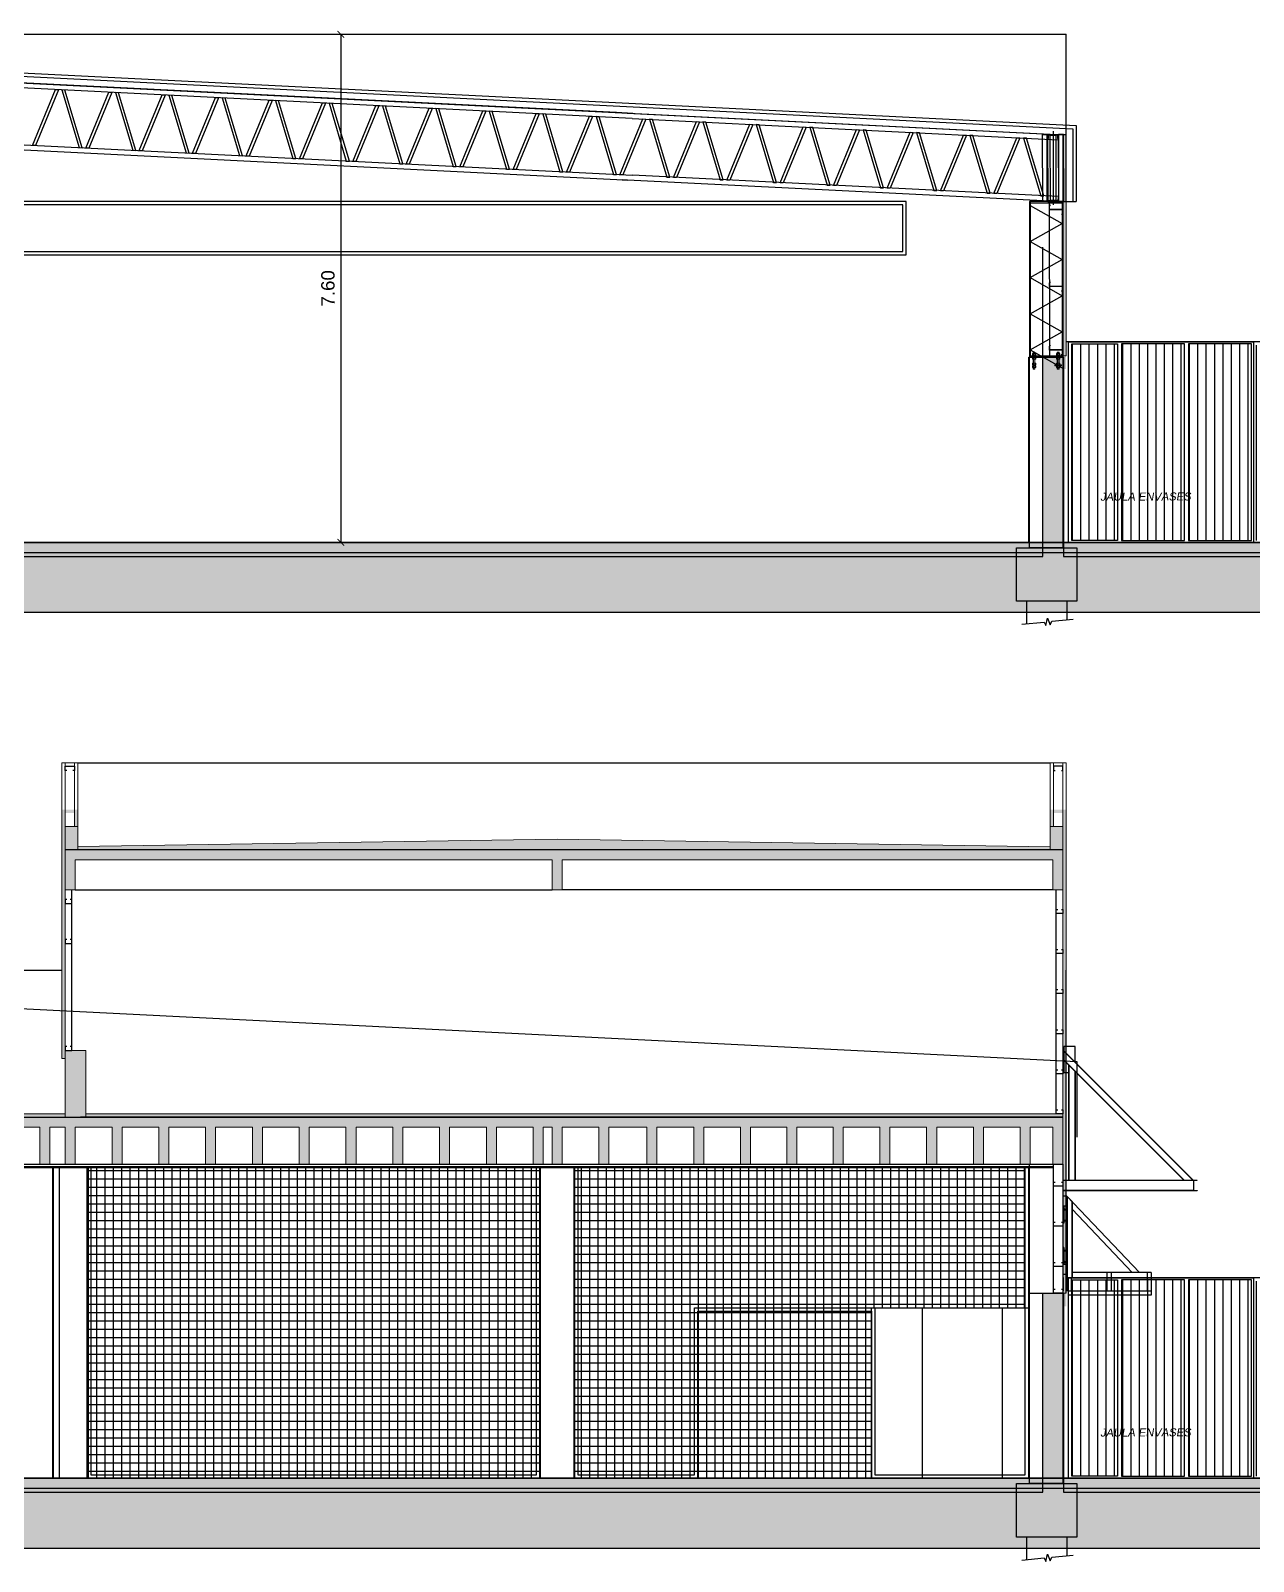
# Model space of a CAD drawing. Header units: inches. Extents: x -309 to 190, y -1585 to -1350.
# Drawn here: x 2.69 to 20.98, y -1453.75 to -1430.85 of the extents above; entities that cross this region are included whole.
import ezdxf
from ezdxf.lldxf.tags import DXFTag

# ---------------------------------------------------------------- set-up
doc = ezdxf.new("R2010")
doc.units = ezdxf.units.IN
doc.header["$MEASUREMENT"] = 0
doc.header["$PDMODE"] = 3
doc.linetypes.add('HIDDEN', pattern=[0.375, 0.25, -0.125])
doc.layers.get('0').update_dxf_attribs({"color": 9, "linetype": 'CONTINUOUS'})
doc.layers.get('DEFPOINTS').update_dxf_attribs({"color": 9, "linetype": 'CONTINUOUS'})
for name, color, linetype, lineweight in [('0-CYPE1', 9, 'CONTINUOUS', 18), ('cotas', 9, 'CONTINUOUS', 15), ('MURO 27', 9, 'CONTINUOUS', 9), ('OT_SECCION_EDIFICIO', 9, 'CONTINUOUS', 15), ('referencias 01', 9, 'CONTINUOUS', 18)]:
    doc.layers.add(name, color=color, linetype=linetype, lineweight=lineweight)
for name, color, linetype in [('0-TISI-TITULOS', 9, 'CONTINUOUS'), ('0.50', 9, 'CONTINUOUS'), ('01-TISI-COTAS', 9, 'CONTINUOUS'), ('10-TEXTO', 9, 'CONTINUOUS'), ('color gris', 9, 'CONTINUOUS'), ('COLOR MURO MUNI', 9, 'CONTINUOUS'), ('condensador', 9, 'HIDDEN'), ('COT', 9, 'CONTINUOUS'), ('ESTRUCTURAS', 9, 'CONTINUOUS'), ('FMR ESTRUCTURA H°A°', 9, 'CONTINUOUS'), ('V1', 9, 'CONTINUOUS'), ('vista 252', 9, 'CONTINUOUS')]:
    doc.layers.add(name, color=color, linetype=linetype)
doc.styles.add('ROMANS', font='arial.ttf')
tags = doc.linetypes.add('HIDDEN2', pattern=[0.1875, 0.125, -0.0625]).pattern_tags.tags
tags[6:7] = [DXFTag(74, 4), DXFTag(75, 0), DXFTag(340, '0'), DXFTag(46, 1.0), DXFTag(50, 0.0), DXFTag(44, 0.0), DXFTag(45, 0.0)]
tags[4:5] = [DXFTag(74, 4), DXFTag(75, 0), DXFTag(340, '0'), DXFTag(46, 1.0), DXFTag(50, 0.0), DXFTag(44, 0.0), DXFTag(45, 0.0)]
doc.dimstyles.new('SERR', dxfattribs={"dimscale": 0, "dimtxt": 0.2, "dimasz": 0.1, "dimexe": 0, "dimexo": 0, "dimgap": 0.09, "dimtad": 1, "dimzin": 0, "dimdsep": 46, "dimtxsty": 'ROMANS', "dimblk1": 'ARCHTICK', "dimblk2": 'ARCHTICK', "dimsah": 1, "dimcen": 0, "dimclrd": 9, "dimclre": 9, "dimclrt": 9, "dimadec": 0, "dimazin": 0, "dimtfac": 1, "dimtix": 1, "dimtofl": 0, "dimtmove": 2, "dimatfit": 3, "dimldrblk": 'ARCHTICK', "dimfxl": 1, "dimtolj": 1, "dimtzin": 0, "dimarcsym": 0})
pattern_1 = [(0, (541.30981, -1018.90505), (0, 0.125), []), (90, (541.30981, -1018.90505), (-0.125, 0), [])]

# ---------------------------------------------------------------- blocks, each defined once
blk = doc.blocks.new('Z 20060252')
at = {"layer": '01-TISI-COTAS', "ltscale": 3}
for p, q in [((-196, 2), (-4, 2)), ((-196, 0), (-4, 0)), ((-16, 74), (-17, 73)), ((-2, 55), (-17, 73)), ((-1, 56), (-16, 74)), ((-2, 4), (-2, 54)), ((0, 4), (0, 54)), ((-200, -2), (-200, -56)), ((-198, -2), (-198, -56)), ((-198, -59), (-180, -73)), ((-197, -58), (-179, -72)), ((-180, -73), (-179, -72))]:
    blk.add_line(p, q, dxfattribs=at)
for centre, radius, start, end in [((-196, -2), 4, 90, 180), ((-196, -2), 2, 90, 180), ((-4, 4), 2, 270, 0), ((-4, 4), 4, 270, 0), ((-4, 54), 2, 0, 39.6404), ((-4, 54), 4, 0, 39.6404), ((-196, -56), 4, 180, 231.9339), ((-196, -56), 2, 180, 231.9339)]:
    blk.add_arc(centre, radius, start, end, dxfattribs=at)
blk = doc.blocks.new('_ARCHTICK')
at = {"color": 0, "linetype": 'ByBlock', "const_width": 0.15}
blk.add_lwpolyline([(-0.5, -0.5), (0.5, 0.5)], dxfattribs=at)
blk = doc.blocks.new('*D98')
at = {"layer": 'COLOR MURO MUNI', "color": 9, "lineweight": -2, "transparency": 16777216}
for p, q in [((6.973, -1430.909), (7.334, -1430.909)), ((7.334, -1430.909), (7.334, -1438.509)), ((6.923, -1438.509), (7.334, -1438.509))]:
    blk.add_line(p, q, dxfattribs=at)
at = {"layer": 'DEFPOINTS', "color": 0, "transparency": 16777216}
for p in [(6.973, -1430.909, 0), (6.923, -1438.509), (7.334, -1438.509)]:
    blk.add_point(p, dxfattribs=at)
at = {"layer": 'COLOR MURO MUNI', "color": 9, "lineweight": -2, "transparency": 16777216, "xscale": 0.1, "yscale": 0.1, "zscale": 0.1}
for p, rotation in [((7.334, -1430.909), 90), ((7.334, -1438.509), 270)]:
    blk.add_blockref('_ARCHTICK', p, dxfattribs=dict(at, rotation=rotation))
at = {"layer": 'COLOR MURO MUNI', "color": 9, "transparency": 16777216, "insert": (7.142, -1434.709), "char_height": 0.2, "attachment_point": 5, "rotation": 90, "style": 'ROMANS'}
blk.add_mtext('\\A1;7.60', dxfattribs=at)

msp = doc.modelspace()

# ---------------------------------------------------------------- hatches: boundary and pattern name
at = {"layer": '0.50'}
for points in [[(18.183, -1432.408), (18.133, -1432.408), (18.133, -1435.917), (18.183, -1435.917)], [(3.401, -1442.759), (3.401, -1442.509), (3.161, -1442.509), (3.161, -1446.229), (3.211, -1446.229), (3.211, -1447.109), (3.211, -1442.559), (3.351, -1442.559), (3.351, -1442.759)], [(17.944, -1442.759), (17.944, -1442.509), (18.184, -1442.509), (18.184, -1449.939), (18.134, -1449.939), (18.134, -1449.211), (18.134, -1442.559), (17.994, -1442.559), (17.994, -1442.759)]]:
    msp.add_hatch(color=256, dxfattribs=at).paths.add_polyline_path(points)
h = msp.add_hatch(dxfattribs=at)
h.set_pattern_fill('ANSI36', color=256, scale=0.4)
h.set_pattern_definition([(45, (541.309815, -1004.905053), (0.0265165043, 0.0972271824), [0.125, -0.025, 0, -0.025])])
edge = h.paths.add_edge_path()
edge.add_line((33.623, -1438.659), (37.603, -1438.659))
edge.add_line((37.603, -1438.659), (37.603, -1438.759))
edge.add_arc((41.603, -1637.249), 198.531, 88.84553, 91.15447, ccw=False)
edge.add_line((45.603, -1438.759), (45.603, -1439.559))
edge.add_line((45.603, -1439.559), (33.623, -1439.559))
edge.add_line((33.623, -1439.559), (33.623, -1438.659))
edge = h.paths.add_edge_path()
edge.add_arc((-74.397, -1608.438), 169.727, 88.64957, 91.35043, ccw=False)
edge.add_line((-70.397, -1438.759), (-70.397, -1438.659))
edge.add_line((-70.397, -1438.659), (33.623, -1438.659))
edge.add_line((33.623, -1438.659), (33.623, -1439.559))
edge.add_line((33.623, -1439.559), (-70.397, -1439.559))
edge.add_line((-70.397, -1439.559), (-78.397, -1439.559))
edge.add_line((-78.397, -1439.559), (-78.397, -1438.759))
h = msp.add_hatch(dxfattribs=at)
h.set_pattern_fill('ANSI36', color=256, scale=0.4)
h.set_pattern_definition([(45, (-166.7372, 54.537745), (0.0265165043, 0.0972271824), [0.125, -0.025, 0, -0.025])])
edge = h.paths.add_edge_path()
edge.add_line((33.623, -1452.659), (37.603, -1452.659))
edge.add_line((37.603, -1452.659), (37.603, -1452.759))
edge.add_arc((41.603, -1651.249), 198.531, 88.84553, 91.15447, ccw=False)
edge.add_line((45.603, -1452.759), (45.603, -1453.559))
edge.add_line((45.603, -1453.559), (33.623, -1453.559))
edge.add_line((33.623, -1453.559), (33.623, -1452.659))
edge = h.paths.add_edge_path()
edge.add_arc((-74.397, -1622.438), 169.727, 88.64957, 91.35043, ccw=False)
edge.add_line((-70.397, -1452.759), (-70.397, -1452.659))
edge.add_line((-70.397, -1452.659), (33.623, -1452.659))
edge.add_line((33.623, -1452.659), (33.623, -1453.559))
edge.add_line((33.623, -1453.559), (-70.397, -1453.559))
edge.add_line((-70.397, -1453.559), (-78.397, -1453.559))
edge.add_line((-78.397, -1453.559), (-78.397, -1452.759))
at = {"layer": 'color gris'}
for points in [[(17.833, -1438.509), (-4.287, -1438.509), (-4.287, -1438.589), (-4.287, -1438.719), (17.833, -1438.719)], [(18.343, -1439.389), (17.443, -1439.389), (17.443, -1438.589), (18.343, -1438.589)], [(33.304, -1438.509), (18.143, -1438.509), (18.143, -1438.719), (33.304, -1438.719)], [(10.569, -1442.951), (3.401, -1443.059), (3.401, -1443.109), (17.943, -1443.109), (17.943, -1443.062)], [(17.983, -1443.709), (18.134, -1443.709), (18.134, -1443.109), (3.211, -1443.109), (3.211, -1443.709), (3.361, -1443.709), (3.361, -1443.259), (10.494, -1443.259), (10.494, -1443.709), (10.644, -1443.709), (10.644, -1443.259), (17.983, -1443.259)], [(17.983, -1447.809), (18.134, -1447.809), (18.134, -1447.109), (-4.187, -1447.109), (-4.187, -1447.809), (-4.037, -1447.809), (-4.037, -1447.259), (-3.467, -1447.259), (-3.467, -1447.809), (-3.317, -1447.809), (-3.317, -1447.259), (-2.767, -1447.259), (-2.767, -1447.809), (-2.617, -1447.809), (-2.617, -1447.259), (-2.067, -1447.259), (-2.067, -1447.809), (-1.917, -1447.809), (-1.917, -1447.259), (-1.367, -1447.259), (-1.367, -1447.809), (-1.217, -1447.809), (-1.217, -1447.259), (-0.667, -1447.259), (-0.667, -1447.809), (-0.517, -1447.809), (-0.517, -1447.259), (0.033, -1447.259), (0.033, -1447.809), (0.183, -1447.809), (0.183, -1447.259), (0.733, -1447.259), (0.733, -1447.809), (0.883, -1447.809), (0.883, -1447.259), (1.433, -1447.259), (1.433, -1447.809), (1.583, -1447.809), (1.583, -1447.259), (2.133, -1447.259), (2.133, -1447.809), (2.283, -1447.809), (2.283, -1447.259), (2.833, -1447.259), (2.833, -1447.809), (2.983, -1447.809), (2.983, -1447.259), (3.211, -1447.259), (3.211, -1447.809), (3.361, -1447.809), (3.361, -1447.259), (3.911, -1447.259), (3.911, -1447.809), (4.044, -1447.809), (4.061, -1447.809), (4.061, -1447.259), (4.611, -1447.259), (4.611, -1447.809), (4.761, -1447.809), (4.761, -1447.259), (5.311, -1447.259), (5.311, -1447.809), (5.461, -1447.809), (5.461, -1447.259), (6.011, -1447.259), (6.011, -1447.809), (6.161, -1447.809), (6.161, -1447.259), (6.711, -1447.259), (6.711, -1447.809), (6.861, -1447.809), (6.861, -1447.259), (7.411, -1447.259), (7.411, -1447.779), (7.411, -1447.809), (7.561, -1447.809), (7.561, -1447.259), (8.111, -1447.259), (8.111, -1447.809), (8.261, -1447.809), (8.261, -1447.259), (8.811, -1447.259), (8.811, -1447.809), (8.961, -1447.809), (8.961, -1447.259), (9.511, -1447.259), (9.511, -1447.809), (9.661, -1447.809), (9.661, -1447.259), (10.211, -1447.259), (10.211, -1447.809), (10.361, -1447.809), (10.361, -1447.259), (10.494, -1447.259), (10.494, -1447.809), (10.644, -1447.809), (10.644, -1447.259), (11.194, -1447.259), (11.194, -1447.809), (11.344, -1447.809), (11.344, -1447.259), (11.912, -1447.259), (11.912, -1447.809), (12.062, -1447.809), (12.062, -1447.259), (12.612, -1447.259), (12.612, -1447.809), (12.762, -1447.809), (12.762, -1447.259), (13.312, -1447.259), (13.312, -1447.809), (13.462, -1447.809), (13.462, -1447.259), (14.005, -1447.259), (14.005, -1447.809), (14.155, -1447.809), (14.155, -1447.259), (14.697, -1447.259), (14.697, -1447.809), (14.847, -1447.809), (14.847, -1447.259), (15.397, -1447.259), (15.397, -1447.809), (15.547, -1447.809), (15.547, -1447.259), (16.097, -1447.259), (16.097, -1447.809), (16.247, -1447.809), (16.247, -1447.259), (16.797, -1447.259), (16.797, -1447.809), (16.947, -1447.809), (16.947, -1447.259), (17.497, -1447.259), (17.497, -1447.809), (17.647, -1447.809), (17.647, -1447.259), (17.983, -1447.259)], [(3.211, -1447.059), (-3.877, -1447.059), (-3.877, -1447.109), (3.211, -1447.109)], [(18.134, -1447.059), (3.521, -1447.059), (3.521, -1447.109), (18.134, -1447.109)], [(17.833, -1452.509), (-4.287, -1452.509), (-4.287, -1452.589), (-4.287, -1452.719), (17.833, -1452.719)], [(18.343, -1453.389), (17.443, -1453.389), (17.443, -1452.589), (18.343, -1452.589)], [(33.325, -1452.509), (18.143, -1452.509), (18.143, -1452.719), (33.325, -1452.719)]]:
    msp.add_hatch(color=256, dxfattribs=at).paths.add_polyline_path(points)
at = {"layer": 'COLOR MURO MUNI'}
h = msp.add_hatch(dxfattribs=at)
h.set_pattern_fill('NET', color=256)
h.set_pattern_definition(pattern_1)
h.paths.add_polyline_path([(16.485, -1447.859), (14.518, -1447.859), (3.546, -1447.859), (3.546, -1447.968), (3.546, -1452.509), (10.309, -1452.509), (10.309, -1447.859), (10.829, -1447.859), (10.829, -1452.509), (12.673, -1452.509), (12.673, -1450.009), (15.273, -1450.009), (15.273, -1449.959), (17.573, -1449.959), (17.573, -1447.859)])
h = msp.add_hatch(dxfattribs=at)
h.set_pattern_fill('NET', color=256)
h.set_pattern_definition(pattern_1)
h.paths.add_polyline_path([(15.273, -1450.009), (12.673, -1450.009), (12.673, -1452.509), (15.273, -1452.509)])
at = {"layer": 'MURO 27'}
for points in [[(18.144, -1438.589), (17.834, -1438.589), (17.834, -1435.739), (18.144, -1435.739)], [(3.211, -1447.109), (3.211, -1446.109), (3.521, -1446.109), (3.521, -1447.109)], [(18.144, -1452.589), (17.834, -1452.589), (17.834, -1449.739), (18.144, -1449.739)]]:
    msp.add_hatch(color=256, dxfattribs=at).paths.add_polyline_path(points)
h = msp.add_hatch(color=256, dxfattribs=at)
h.paths.add_polyline_path([(3.211, -1443.109), (3.401, -1443.109), (3.401, -1442.759), (3.211, -1442.759)])
h.paths.add_polyline_path([(3.211, -1442.859), (3.351, -1442.859), (3.351, -1442.859), (3.211, -1442.859)])
h = msp.add_hatch(color=256, dxfattribs=at)
h.paths.add_polyline_path([(18.134, -1443.109), (17.944, -1443.109), (17.944, -1442.759), (18.134, -1442.759)])
h.paths.add_polyline_path([(18.134, -1442.859), (17.994, -1442.859), (17.994, -1442.859), (18.134, -1442.859)])
at = {"layer": 'vista 252'}
h = msp.add_hatch(dxfattribs=at)
h.set_pattern_fill('LINE', color=256, angle=90, style=0, double=1)
h.set_pattern_definition([(90, (777.15536, -841.93587), (-0.125, 0), [])])
h.paths.add_polyline_path([(18.954, -1435.539), (18.267, -1435.539), (18.267, -1438.479), (18.954, -1438.479)])
h.paths.add_polyline_path([(19.954, -1435.539), (19.014, -1435.539), (19.014, -1438.479), (19.954, -1438.479)])
h.paths.add_polyline_path([(20.954, -1435.539), (20.014, -1435.539), (20.014, -1438.479), (20.954, -1438.479)])
h.paths.add_polyline_path([(22.209, -1435.559), (21.014, -1435.559), (21.014, -1438.479), (22.209, -1438.479)])
h.paths.add_polyline_path([(23.319, -1435.559), (22.209, -1435.559), (22.209, -1438.479), (23.319, -1438.479)])
h.paths.add_polyline_path([(24.602, -1435.559), (23.379, -1435.559), (23.379, -1438.479), (24.602, -1438.479)])
h.paths.add_polyline_path([(25.742, -1435.559), (24.602, -1435.559), (24.602, -1438.479), (25.742, -1438.479)])
h.paths.add_polyline_path([(26.116, -1435.559), (25.77, -1435.559), (25.77, -1438.479), (26.116, -1438.479)])
h = msp.add_hatch(dxfattribs=at)
h.set_pattern_fill('LINE', color=256, angle=90, style=0, double=1)
h.set_pattern_definition([(90, (777.15536, -855.93587), (-0.125, 0), [])])
h.paths.add_polyline_path([(18.954, -1449.539), (18.267, -1449.539), (18.267, -1452.479), (18.954, -1452.479)])
h.paths.add_polyline_path([(19.954, -1449.539), (19.014, -1449.539), (19.014, -1452.479), (19.954, -1452.479)])
h.paths.add_polyline_path([(20.954, -1449.539), (20.014, -1449.539), (20.014, -1452.479), (20.954, -1452.479)])
h.paths.add_polyline_path([(22.209, -1449.559), (21.014, -1449.559), (21.014, -1452.479), (22.209, -1452.479)])
h.paths.add_polyline_path([(23.319, -1449.559), (22.209, -1449.559), (22.209, -1452.479), (23.319, -1452.479)])
h.paths.add_polyline_path([(24.602, -1449.559), (23.379, -1449.559), (23.379, -1452.479), (24.602, -1452.479)])
h.paths.add_polyline_path([(25.742, -1449.559), (24.602, -1449.559), (24.602, -1452.479), (25.742, -1452.479)])
h.paths.add_polyline_path([(26.116, -1449.559), (25.77, -1449.559), (25.77, -1452.479), (26.116, -1452.479)])

# ---------------------------------------------------------------- linework, layer by layer
for p, q in [((17.987, -1432.358), (17.988, -1433.458)), ((3.311, -1446.109, 0), (3.311, -1443.709, 0)), ((18.034, -1447.059, 0), (18.034, -1443.709)), ((17.994, -1449.739), (17.994, -1447.809)), ((18.194, -1448.291), (18.144, -1448.291)), ((18.194, -1448.291), (18.194, -1449.509)), ((18.194, -1448.291), (18.274, -1448.371)), ((18.194, -1448.291), (19.282, -1449.429)), ((18.198, -1448.293), (18.198, -1449.509)), ((18.194, -1448.439), (18.144, -1448.439)), ((18.194, -1448.441), (18.144, -1448.441)), ((18.149, -1448.441), (18.149, -1448.691)), ((18.149, -1448.481), (18.167, -1448.481)), ((18.149, -1448.493), (18.167, -1448.493)), ((18.161, -1448.477), (18.161, -1448.497)), ((18.161, -1448.481), (18.167, -1448.481)), ((18.161, -1448.493), (18.167, -1448.493)), ((18.167, -1448.481), (18.167, -1448.493)), ((18.27, -1448.369), (18.27, -1449.509)), ((18.274, -1448.371), (18.274, -1449.509)), ((18.274, -1448.484), (19.169, -1449.429)), ((18.149, -1448.691), (18.144, -1448.691)), ((18.149, -1448.648), (18.167, -1448.648)), ((18.149, -1448.66), (18.167, -1448.66)), ((18.161, -1448.644), (18.161, -1448.664)), ((18.161, -1448.648), (18.167, -1448.648)), ((18.161, -1448.66), (18.167, -1448.66)), ((18.167, -1448.648), (18.167, -1448.66)), ((18.149, -1449.057), (18.144, -1449.057)), ((18.149, -1449.057), (18.149, -1449.307)), ((18.149, -1449.097), (18.167, -1449.097)), ((18.149, -1449.109), (18.167, -1449.109)), ((18.149, -1449.264), (18.167, -1449.264)), ((18.161, -1449.093), (18.161, -1449.113)), ((18.161, -1449.097), (18.167, -1449.097)), ((18.161, -1449.109), (18.167, -1449.109)), ((18.161, -1449.26), (18.161, -1449.28)), ((18.161, -1449.264), (18.167, -1449.264)), ((18.167, -1449.097), (18.167, -1449.109)), ((18.167, -1449.264), (18.167, -1449.276)), ((18.194, -1449.307), (18.144, -1449.307)), ((18.194, -1449.309), (18.144, -1449.309)), ((18.194, -1449.459), (18.144, -1449.459)), ((18.149, -1449.276), (18.167, -1449.276)), ((18.161, -1449.276), (18.167, -1449.276)), ((18.194, -1449.429), (18.194, -1449.709)), ((19.457, -1449.429), (18.274, -1449.429)), ((18.794, -1449.429), (18.794, -1449.709)), ((18.857, -1449.429), (18.857, -1449.709)), ((19.394, -1449.429), (19.394, -1449.709)), ((19.457, -1449.429), (19.457, -1449.709)), ((18.194, -1449.509), (18.274, -1449.509)), ((18.257, -1449.509), (18.257, -1449.709)), ((18.794, -1449.509), (18.257, -1449.509)), ((19.394, -1449.509), (18.857, -1449.509))]:
    msp.add_line(p, q)
for points in [[(-4.082, -1431.303), (-4.081, -1432.304), (11.46, -1433.081), (11.62, -1433.089)], [(11.704, -1432.092), (11.459, -1432.08), (-4.082, -1431.303)], [(-4.082, -1431.303), (18.142, -1432.414)], [(11.694, -1432.167), (-4.006, -1431.382), (-4.006, -1432.233), (11.695, -1433.018)], [(11.619, -1432.088), (18.141, -1432.414), (18.143, -1433.416), (11.62, -1433.089), (11.54, -1433.085)], [(11.152, -1432.14), (11.197, -1432.142)], [(11.694, -1432.167), (18.066, -1432.486), (18.068, -1433.337), (11.695, -1433.018)], [(18.134, -1433.408), (17.634, -1433.408)], [(17.645, -1433.47), (18.123, -1433.74)], [(17.645, -1434.01), (18.123, -1433.74)], [(17.645, -1434.01), (18.123, -1434.279)], [(17.645, -1434.549), (18.123, -1434.279)], [(17.645, -1434.549), (18.123, -1434.819)], [(17.645, -1435.088), (18.123, -1434.819)], [(17.645, -1435.088), (18.123, -1435.358)], [(17.645, -1435.628), (18.123, -1435.358)], [(17.645, -1435.628), (18.123, -1435.897)], [(-70.397, -1438.759), (-70.397, -1438.659), (-66.396, -1438.659), (-66.396, -1438.509), (33.604, -1438.509), (33.604, -1438.659), (37.603, -1438.659), (37.603, -1438.759)], [(45.603, -1438.759), (45.603, -1439.559), (-70.397, -1439.559), (-78.397, -1439.559), (-78.397, -1438.759)], [(3.234, -1441.919), (3.211, -1441.919), (3.211, -1441.859), (3.351, -1441.859), (3.351, -1441.919), (3.324, -1441.919)], [(18.112, -1441.919), (18.134, -1441.919), (18.134, -1441.859), (17.994, -1441.859), (17.994, -1441.919), (18.021, -1441.919)], [(18.112, -1443.999), (18.134, -1443.999), (18.134, -1444.059), (18.034, -1444.059), (18.034, -1443.999), (18.061, -1443.999)], [(3.234, -1444.449), (3.211, -1444.449), (3.211, -1444.509), (3.311, -1444.509), (3.311, -1444.449), (3.284, -1444.449)], [(18.112, -1444.599), (18.134, -1444.599), (18.134, -1444.659), (18.034, -1444.659), (18.034, -1444.599), (18.061, -1444.599)], [(18.112, -1445.199), (18.134, -1445.199), (18.134, -1445.259), (18.034, -1445.259), (18.034, -1445.199), (18.061, -1445.199)], [(18.112, -1445.799), (18.134, -1445.799), (18.134, -1445.859), (18.034, -1445.859), (18.034, -1445.799), (18.061, -1445.799)], [(3.234, -1446.049), (3.211, -1446.049), (3.211, -1446.109), (3.311, -1446.109), (3.311, -1446.049), (3.284, -1446.049)], [(18.319, -1446.284), (18.319, -1446.048), (18.149, -1446.048), (18.149, -1446.438), (18.219, -1446.438)], [(18.144, -1446.109), (20.084, -1448.049)], [(18.144, -1446.116), (20.077, -1448.049)], [(18.144, -1446.243), (19.949, -1448.049)], [(18.144, -1446.25), (19.942, -1448.049)], [(18.112, -1446.399), (18.134, -1446.399), (18.134, -1446.459), (18.034, -1446.459), (18.034, -1446.399), (18.061, -1446.399)], [(18.219, -1446.326), (18.219, -1448.049)], [(18.224, -1446.331), (18.224, -1448.049)], [(18.314, -1446.421), (18.314, -1448.049)], [(18.319, -1446.426), (18.319, -1448.049)], [(-4.187, -1447.109), (18.133, -1447.109)], [(18.112, -1446.999), (18.134, -1446.999), (18.134, -1447.059), (18.034, -1447.059), (18.034, -1446.999), (18.061, -1446.999)], [(18.112, -1448.079), (18.134, -1448.079), (18.134, -1448.139), (17.994, -1448.139), (17.994, -1448.079), (18.021, -1448.079)], [(20.095, -1448.056), (18.144, -1448.056)], [(20.095, -1448.202), (18.144, -1448.202)], [(18.16, -1448.475), (18.149, -1448.475), (18.149, -1448.499), (18.16, -1448.499)], [(18.161, -1448.497), (18.161, -1448.477)], [(18.112, -1448.679), (18.134, -1448.679), (18.134, -1448.739), (17.994, -1448.739), (17.994, -1448.679), (18.021, -1448.679)], [(18.16, -1448.642), (18.149, -1448.642), (18.149, -1448.666), (18.16, -1448.666)], [(18.161, -1448.664), (18.161, -1448.644)], [(18.16, -1449.091), (18.149, -1449.091), (18.149, -1449.115), (18.16, -1449.115)], [(18.16, -1449.258), (18.149, -1449.258), (18.149, -1449.282), (18.16, -1449.282)], [(18.161, -1449.113), (18.161, -1449.093)], [(18.161, -1449.28), (18.161, -1449.26)], [(18.112, -1449.279), (18.134, -1449.279), (18.134, -1449.339), (17.994, -1449.339), (17.994, -1449.279), (18.021, -1449.279)], [(18.112, -1449.679), (18.134, -1449.679), (18.134, -1449.739), (17.994, -1449.739), (17.994, -1449.679), (18.021, -1449.679)], [(-70.397, -1452.759), (-70.397, -1452.659), (-66.396, -1452.659), (-66.396, -1452.509), (33.604, -1452.509), (33.604, -1452.659), (37.603, -1452.659), (37.603, -1452.759)], [(45.603, -1452.759), (45.603, -1453.559), (-70.397, -1453.559), (-78.397, -1453.559), (-78.397, -1452.759)]]:
    msp.add_lwpolyline(points)
for points in [[(3.064, -1431.736), (3.109, -1431.738), (2.765, -1432.572), (2.72, -1432.57)], [(3.207, -1431.743), (3.162, -1431.74), (3.421, -1432.604), (3.466, -1432.607)], [(3.863, -1431.776), (3.908, -1431.778), (3.564, -1432.612), (3.519, -1432.61)], [(4.006, -1431.783), (3.961, -1431.78), (4.22, -1432.644), (4.265, -1432.647)], [(4.662, -1431.815), (4.707, -1431.818), (4.363, -1432.652), (4.318, -1432.649)], [(4.805, -1431.823), (4.76, -1431.82), (5.019, -1432.684), (5.064, -1432.687)], [(5.461, -1431.855), (5.506, -1431.858), (5.162, -1432.691), (5.117, -1432.689)], [(5.604, -1431.863), (5.559, -1431.86), (5.818, -1432.724), (5.863, -1432.727)], [(6.26, -1431.895), (6.305, -1431.898), (5.961, -1432.731), (5.916, -1432.729)], [(6.403, -1431.903), (6.358, -1431.9), (6.617, -1432.764), (6.662, -1432.766)], [(7.059, -1431.935), (7.104, -1431.938), (6.76, -1432.771), (6.715, -1432.769)], [(7.202, -1431.942), (7.157, -1431.94), (7.416, -1432.804), (7.461, -1432.806)], [(7.858, -1431.975), (7.903, -1431.978), (7.559, -1432.811), (7.514, -1432.809)], [(8.001, -1431.982), (7.956, -1431.98), (8.215, -1432.844), (8.26, -1432.846)], [(8.657, -1432.015), (8.702, -1432.017), (8.358, -1432.851), (8.313, -1432.849)], [(8.8, -1432.022), (8.755, -1432.02), (9.014, -1432.884), (9.059, -1432.886)], [(9.456, -1432.055), (9.501, -1432.057), (9.157, -1432.891), (9.112, -1432.889)], [(9.599, -1432.062), (9.554, -1432.06), (9.813, -1432.924), (9.858, -1432.926)], [(10.255, -1432.095), (10.3, -1432.097), (9.956, -1432.931), (9.911, -1432.929)], [(10.398, -1432.102), (10.353, -1432.1), (10.612, -1432.964), (10.657, -1432.966)], [(11.054, -1432.135), (11.099, -1432.137), (10.755, -1432.971), (10.71, -1432.969)], [(11.054, -1432.135), (11.099, -1432.137), (10.755, -1432.971), (10.71, -1432.969)], [(11.197, -1432.142), (11.152, -1432.14), (11.411, -1433.004), (11.456, -1433.006)], [(11.853, -1432.175), (11.898, -1432.177), (11.554, -1433.011), (11.509, -1433.009)], [(11.996, -1432.182), (11.951, -1432.18), (12.21, -1433.044), (12.255, -1433.046)], [(12.652, -1432.215), (12.697, -1432.217), (12.353, -1433.051), (12.308, -1433.049)], [(12.795, -1432.222), (12.75, -1432.22), (13.009, -1433.084), (13.054, -1433.086)], [(13.451, -1432.255), (13.496, -1432.257), (13.152, -1433.091), (13.107, -1433.089)], [(13.594, -1432.262), (13.549, -1432.26), (13.808, -1433.124), (13.853, -1433.126)], [(14.25, -1432.295), (14.295, -1432.297), (13.951, -1433.131), (13.906, -1433.129)], [(14.393, -1432.302), (14.348, -1432.3), (14.607, -1433.164), (14.652, -1433.166)], [(15.049, -1432.335), (15.094, -1432.337), (14.75, -1433.171), (14.705, -1433.169)], [(15.192, -1432.342), (15.147, -1432.34), (15.406, -1433.204), (15.451, -1433.206)], [(15.848, -1432.375), (15.893, -1432.377), (15.549, -1433.211), (15.504, -1433.209)], [(15.991, -1432.382), (15.946, -1432.38), (16.205, -1433.244), (16.25, -1433.246)], [(16.647, -1432.415), (16.692, -1432.417), (16.348, -1433.251), (16.303, -1433.249)], [(16.79, -1432.422), (16.745, -1432.42), (17.004, -1433.284), (17.049, -1433.286)], [(17.446, -1432.455), (17.491, -1432.457), (17.147, -1433.291), (17.102, -1433.289)], [(17.589, -1432.462), (17.544, -1432.46), (17.803, -1433.324), (17.848, -1433.326)], [(17.832, -1432.408), (17.907, -1432.408), (17.908, -1433.408), (17.833, -1433.408)], [(17.901, -1432.408), (17.907, -1432.408), (17.908, -1433.408), (17.901, -1433.408)], [(17.947, -1432.418), (18.027, -1432.418), (18.028, -1433.397), (17.948, -1433.397)], [(18.142, -1432.408), (18.067, -1432.408), (18.068, -1433.408), (18.143, -1433.408)], [(18.073, -1432.408), (18.067, -1432.408), (18.068, -1433.408), (18.074, -1433.408)]]:
    msp.add_lwpolyline(points, close=True)
for points in [[(17.92, -1432.418, 0.400769), (17.915, -1432.423), (17.913, -1432.468, -0.400769), (17.908, -1432.473), (17.907, -1432.473), (17.907, -1432.408), (18.067, -1432.408), (18.067, -1432.473), (18.066, -1432.473, -0.400769), (18.061, -1432.468), (18.059, -1432.423, 0.400769), (18.054, -1432.418)], [(17.922, -1433.398, -0.400769), (17.917, -1433.393), (17.915, -1433.348, 0.400769), (17.91, -1433.343), (17.909, -1433.343), (17.909, -1433.408), (18.069, -1433.408), (18.069, -1433.343), (18.068, -1433.343, 0.400769), (18.063, -1433.348), (18.061, -1433.393, -0.400769), (18.056, -1433.397)]]:
    msp.add_lwpolyline(points, format="xyb", close=True)
at = {"ltscale": 0.5}
msp.add_lwpolyline([(1.003, -1434.159), (15.741, -1434.159), (15.741, -1433.459), (1.003, -1433.459)], dxfattribs=at)
at = {"elevation": 0}
msp.add_lwpolyline([(3.234, -1443.849), (3.211, -1443.849), (3.211, -1443.909), (3.311, -1443.909), (3.311, -1443.849), (3.284, -1443.849)], dxfattribs=at)
msp.add_lwpolyline([(18.144, -1448.049), (20.144, -1448.049), (20.144, -1448.049, -0.389769), (20.14, -1448.053), (20.095, -1448.056, 0.390395), (20.091, -1448.06), (20.091, -1448.197, 0.390395), (20.095, -1448.202), (20.14, -1448.204, -0.389769), (20.144, -1448.208), (20.144, -1448.209), (18.144, -1448.209)], format="xyb")
for centre, radius, start, end in [((18.157, -1448.478), 0.00399, 299.668, 39.3435), ((18.151, -1448.487), 0.01, 323.1301, 36.8699), ((18.157, -1448.496), 0.00399, 320.6565, 60.332), ((18.157, -1448.487), 0.0114, 328.0896, 31.9104), ((18.157, -1448.645), 0.00399, 299.668, 39.3435), ((18.151, -1448.654), 0.01, 323.1301, 36.8699), ((18.157, -1448.664), 0.00399, 320.6565, 60.332), ((18.157, -1448.654), 0.0114, 328.0896, 31.9104), ((18.157, -1449.093), 0.00399, 299.668, 39.3435), ((18.151, -1449.103), 0.01, 323.1301, 36.8699), ((18.157, -1449.112), 0.00399, 320.6565, 60.332), ((18.157, -1449.26), 0.00399, 299.668, 39.3435), ((18.151, -1449.27), 0.01, 323.1301, 36.8699), ((18.157, -1449.103), 0.0114, 328.0896, 31.9104), ((18.157, -1449.27), 0.0114, 328.0896, 31.9104), ((18.157, -1449.279), 0.00399, 320.6565, 60.332)]:
    msp.add_arc(centre, radius, start, end)
at = {"layer": '0-CYPE1'}
for p, q in [((17.675, -1435.717), (17.675, -1435.711)), ((17.733, -1435.711), (17.675, -1435.711)), ((17.675, -1435.744), (17.675, -1435.739)), ((17.733, -1435.739), (17.675, -1435.739)), ((17.675, -1435.744), (17.733, -1435.744)), ((17.678, -1435.71), (17.678, -1435.689)), ((17.73, -1435.71), (17.678, -1435.71)), ((17.678, -1435.744), (17.678, -1435.765)), ((17.678, -1435.744), (17.73, -1435.744)), ((17.685, -1435.684), (17.724, -1435.684)), ((17.694, -1435.664), (17.691, -1435.667)), ((17.717, -1435.667), (17.691, -1435.667)), ((17.691, -1435.689), (17.691, -1435.667)), ((17.691, -1435.71), (17.691, -1435.689)), ((17.691, -1435.914), (17.691, -1435.69)), ((17.691, -1435.744), (17.691, -1435.765)), ((17.694, -1435.664), (17.714, -1435.664)), ((17.717, -1435.667), (17.714, -1435.664)), ((17.717, -1435.689), (17.717, -1435.667)), ((17.717, -1435.71), (17.717, -1435.689)), ((17.717, -1435.914), (17.717, -1435.69)), ((17.717, -1435.744), (17.717, -1435.765)), ((17.73, -1435.71), (17.73, -1435.689)), ((17.73, -1435.744), (17.73, -1435.765)), ((17.733, -1435.717), (17.733, -1435.711)), ((17.733, -1435.744), (17.733, -1435.739)), ((18.035, -1435.717), (18.035, -1435.711)), ((18.035, -1435.711), (18.093, -1435.711)), ((18.035, -1435.744), (18.035, -1435.739)), ((18.035, -1435.739), (18.093, -1435.739)), ((18.093, -1435.744), (18.035, -1435.744)), ((18.038, -1435.71), (18.038, -1435.689)), ((18.038, -1435.71), (18.09, -1435.71)), ((18.09, -1435.744), (18.038, -1435.744)), ((18.038, -1435.744), (18.038, -1435.765)), ((18.084, -1435.684), (18.045, -1435.684)), ((18.051, -1435.667), (18.054, -1435.664)), ((18.051, -1435.667), (18.077, -1435.667)), ((18.051, -1435.689), (18.051, -1435.667)), ((18.051, -1435.71), (18.051, -1435.689)), ((18.051, -1435.914), (18.051, -1435.69)), ((18.051, -1435.744), (18.051, -1435.765)), ((18.074, -1435.664), (18.054, -1435.664)), ((18.074, -1435.664), (18.077, -1435.667)), ((18.077, -1435.689), (18.077, -1435.667)), ((18.077, -1435.71), (18.077, -1435.689)), ((18.077, -1435.914), (18.077, -1435.69)), ((18.077, -1435.744), (18.077, -1435.765)), ((18.09, -1435.71), (18.09, -1435.689)), ((18.09, -1435.744), (18.09, -1435.765)), ((18.093, -1435.717), (18.093, -1435.711)), ((18.093, -1435.744), (18.093, -1435.739)), ((17.678, -1435.855), (17.678, -1435.834)), ((17.73, -1435.855), (17.678, -1435.855)), ((17.678, -1435.867), (17.678, -1435.888)), ((17.73, -1435.867), (17.678, -1435.867)), ((17.724, -1435.77), (17.685, -1435.77)), ((17.685, -1435.829), (17.724, -1435.829)), ((17.685, -1435.855), (17.724, -1435.855)), ((17.685, -1435.867), (17.724, -1435.867)), ((17.685, -1435.893), (17.724, -1435.893)), ((17.717, -1435.914), (17.691, -1435.914)), ((17.694, -1435.917), (17.691, -1435.914)), ((17.694, -1435.917), (17.714, -1435.917)), ((17.717, -1435.914), (17.714, -1435.917)), ((17.73, -1435.855), (17.73, -1435.834)), ((17.73, -1435.867), (17.73, -1435.888)), ((18.038, -1435.855), (18.038, -1435.834)), ((18.038, -1435.855), (18.09, -1435.855)), ((18.038, -1435.867), (18.038, -1435.888)), ((18.038, -1435.867), (18.09, -1435.867)), ((18.045, -1435.77), (18.084, -1435.77)), ((18.084, -1435.829), (18.045, -1435.829)), ((18.084, -1435.855), (18.045, -1435.855)), ((18.084, -1435.867), (18.045, -1435.867)), ((18.084, -1435.893), (18.045, -1435.893)), ((18.051, -1435.914), (18.077, -1435.914)), ((18.051, -1435.914), (18.054, -1435.917)), ((18.074, -1435.917), (18.054, -1435.917)), ((18.074, -1435.917), (18.077, -1435.914)), ((18.09, -1435.855), (18.09, -1435.834)), ((18.09, -1435.867), (18.09, -1435.888))]:
    msp.add_line(p, q, dxfattribs=at)
at = {"layer": '0-CYPE1', "linetype": 'HIDDEN'}
for p, q in [((17.69, -1435.717), (17.69, -1435.711)), ((17.69, -1435.744), (17.69, -1435.739)), ((17.691, -1435.684), (17.691, -1435.689)), ((17.694, -1435.914), (17.694, -1435.667)), ((17.714, -1435.914), (17.714, -1435.667)), ((17.717, -1435.684), (17.717, -1435.689)), ((17.718, -1435.717), (17.718, -1435.711)), ((17.718, -1435.744), (17.718, -1435.739)), ((18.05, -1435.717), (18.05, -1435.711)), ((18.05, -1435.744), (18.05, -1435.739)), ((18.051, -1435.684), (18.051, -1435.689)), ((18.054, -1435.914), (18.054, -1435.667)), ((18.074, -1435.914), (18.074, -1435.667)), ((18.077, -1435.684), (18.077, -1435.689)), ((18.078, -1435.717), (18.078, -1435.711)), ((18.078, -1435.744), (18.078, -1435.739)), ((17.691, -1435.77), (17.691, -1435.765)), ((17.717, -1435.77), (17.717, -1435.765)), ((18.051, -1435.77), (18.051, -1435.765)), ((18.077, -1435.77), (18.077, -1435.765))]:
    msp.add_line(p, q, dxfattribs=at)
at = {"layer": '0-CYPE1'}
msp.add_lwpolyline([(18.114, -1435.867), (18.014, -1435.867), (18.014, -1435.855), (18.114, -1435.855)], close=True, dxfattribs=at)
for centre, radius, start, end in [((17.685, -1435.691), 0.00669, 13.7052, 166.2948), ((17.704, -1435.703), 0.0191, 47.1183, 132.8817), ((17.724, -1435.691), 0.00669, 13.7052, 166.2948), ((18.045, -1435.691), 0.00669, 13.7052, 166.2948), ((18.064, -1435.703), 0.0191, 47.1183, 132.8817), ((18.084, -1435.691), 0.00669, 13.7052, 166.2948), ((17.685, -1435.764), 0.00669, 193.7052, 346.2948), ((17.685, -1435.835), 0.00669, 13.7052, 166.2948), ((17.685, -1435.887), 0.00669, 193.7052, 346.2948), ((17.704, -1435.751), 0.0191, 227.1183, 312.8817), ((17.704, -1435.848), 0.0191, 47.1183, 132.8817), ((17.704, -1435.874), 0.0191, 227.1183, 312.8817), ((17.724, -1435.764), 0.00669, 193.7052, 346.2948), ((17.724, -1435.835), 0.00669, 13.7052, 166.2948), ((17.724, -1435.887), 0.00669, 193.7052, 346.2948), ((18.045, -1435.764), 0.00669, 193.7052, 346.2948), ((18.045, -1435.835), 0.00669, 13.7052, 166.2948), ((18.045, -1435.887), 0.00669, 193.7052, 346.2948), ((18.064, -1435.751), 0.0191, 227.1183, 312.8817), ((18.064, -1435.848), 0.0191, 47.1183, 132.8817), ((18.064, -1435.874), 0.0191, 227.1183, 312.8817), ((18.084, -1435.764), 0.00669, 193.7052, 346.2948), ((18.084, -1435.835), 0.00669, 13.7052, 166.2948), ((18.084, -1435.887), 0.00669, 193.7052, 346.2948)]:
    msp.add_arc(centre, radius, start, end, dxfattribs=at)
at = {"layer": '0-TISI-TITULOS'}
for points in [[(17.634, -1438.589), (17.634, -1435.739), (18.134, -1435.739), (18.134, -1435.909), (18.134, -1436.339), (18.134, -1438.589), (17.634, -1438.589)], [(17.634, -1452.589), (17.634, -1447.809), (18.134, -1447.809), (18.134, -1450.109), (18.134, -1450.339), (18.134, -1452.589), (17.634, -1452.589)]]:
    msp.add_lwpolyline(points, dxfattribs=at)
for points in [[(18.343, -1439.389), (17.443, -1439.389), (17.443, -1438.589), (18.343, -1438.589)], [(18.343, -1453.389), (17.443, -1453.389), (17.443, -1452.589), (18.343, -1452.589)]]:
    msp.add_lwpolyline(points, close=True, dxfattribs=at)
at = {"layer": 'COLOR MURO MUNI'}
for p, q in [((18.183, -1433.408), (18.183, -1432.316)), ((18.133, -1432.408), (18.183, -1432.408)), ((17.932, -1433.408), (17.934, -1435.739)), ((18.134, -1433.408), (18.334, -1433.408)), ((17.834, -1435.739), (17.834, -1434.093)), ((33.325, -1435.509), (18.183, -1435.509)), ((33.604, -1438.509), (18.143, -1438.509)), ((18.133, -1443.109), (3.211, -1443.109, 0)), ((18.133, -1447.109), (3.441, -1447.109, 0)), ((3.026, -1452.509), (3.026, -1447.859)), ((3.126, -1452.509), (3.126, -1447.859)), ((33.325, -1449.509, 0), (18.183, -1449.509)), ((12.673, -1452.509), (12.673, -1450.009)), ((15.273, -1452.509), (15.273, -1449.959)), ((15.273, -1449.959), (17.633, -1449.959)), ((15.273, -1452.509), (15.273, -1450.009)), ((16.033, -1452.509), (16.033, -1449.959)), ((17.234, -1452.509), (17.234, -1449.959)), ((33.604, -1452.509, 0), (18.143, -1452.509))]:
    msp.add_line(p, q, dxfattribs=at)
for points in [[(17.624, -1435.739), (18.144, -1435.739), (18.144, -1438.509), (17.624, -1438.509)], [(18.144, -1438.589), (17.834, -1438.589), (17.834, -1435.739), (18.144, -1435.739)], [(17.833, -1438.509), (-4.286, -1438.509), (-4.286, -1438.719), (17.833, -1438.719)], [(33.325, -1438.509), (18.143, -1438.509), (18.143, -1438.719), (33.325, -1438.719)], [(17.624, -1449.739), (18.144, -1449.739), (18.144, -1452.509), (17.624, -1452.509)], [(18.144, -1452.589), (17.834, -1452.589), (17.834, -1449.739), (18.144, -1449.739)], [(17.833, -1452.509), (-4.287, -1452.509), (-4.287, -1452.719), (17.833, -1452.719)], [(33.325, -1452.509), (18.143, -1452.509), (18.143, -1452.719), (33.325, -1452.719)]]:
    msp.add_lwpolyline(points, close=True, dxfattribs=at)
for points in [[(-4.187, -1447.809), (18.133, -1447.809)], [(-4.187, -1447.847), (17.993, -1447.847)], [(-4.187, -1447.859), (17.993, -1447.859)], [(3.546, -1447.859), (3.546, -1452.509), (10.309, -1452.509), (10.309, -1447.859)], [(3.596, -1447.859), (3.596, -1452.459), (10.259, -1452.459), (10.259, -1447.859)], [(10.829, -1447.859), (10.829, -1452.509), (12.673, -1452.509), (12.673, -1450.009), (15.273, -1450.009), (15.273, -1452.509), (17.623, -1452.509), (17.623, -1447.859)], [(10.879, -1447.859), (10.879, -1452.459), (12.623, -1452.459), (12.623, -1449.959), (15.323, -1449.959), (15.323, -1452.459), (17.573, -1452.459), (17.573, -1447.859)]]:
    msp.add_lwpolyline(points, dxfattribs=at)
at = {"layer": 'COLOR MURO MUNI', "elevation": 0}
for points in [[(3.546, -1447.859), (3.546, -1452.509), (3.026, -1452.509), (3.026, -1447.859)], [(10.829, -1447.859), (10.829, -1452.509), (10.309, -1452.509), (10.309, -1447.859)]]:
    msp.add_lwpolyline(points, dxfattribs=at)
at = {"layer": 'condensador', "linetype": 'ByBlock'}
for p, q in [((-4.237, -1430.909), (18.183, -1430.909, 0)), ((18.183, -1433.408), (18.183, -1430.909, 0)), ((3.401, -1441.809), (17.943, -1441.809)), ((3.361, -1443.709, 0), (10.494, -1443.709, 0)), ((17.983, -1443.709, 0), (10.644, -1443.709, 0)), ((-4.237, -1444.909), (3.161, -1444.909)), ((18.184, -1449.739, 0), (18.184, -1444.909, 0))]:
    msp.add_line(p, q, dxfattribs=at)
for points in [[(1.003, -1434.209), (15.791, -1434.209), (15.791, -1433.409), (1.003, -1433.409)], [(-66.396, -1438.659), (33.644, -1438.659)], [(-66.397, -1452.659), (33.644, -1452.659)]]:
    msp.add_lwpolyline(points, dxfattribs=at)
at = {"layer": 'condensador', "linetype": 'ByBlock', "elevation": 0}
for points in [[(3.036, -1452.509), (3.036, -1447.859)], [(3.536, -1447.859), (3.536, -1450.109), (3.536, -1450.339), (3.536, -1452.509), (3.036, -1452.509)], [(10.319, -1452.509), (10.319, -1447.859)], [(10.819, -1447.859), (10.819, -1450.109), (10.819, -1450.339), (10.819, -1452.509), (10.319, -1452.509)]]:
    msp.add_lwpolyline(points, dxfattribs=at)
at = {"layer": 'COT'}
for p, q in [((17.634, -1433.408), (17.634, -1435.739)), ((17.645, -1433.408), (17.645, -1435.739)), ((18.123, -1433.408), (18.123, -1435.739)), ((18.134, -1433.408), (18.134, -1435.739)), ((17.634, -1435.717), (18.134, -1435.717))]:
    msp.add_line(p, q, dxfattribs=at)
for points in [[(-4.237, -1431.145), (18.333, -1432.274), (18.333, -1433.408)], [(-4.237, -1431.195), (18.283, -1432.321), (18.283, -1433.408)], [(17.634, -1433.428), (18.134, -1433.428)]]:
    msp.add_lwpolyline(points, dxfattribs=at)
at = {"layer": 'COT', "linetype": 'HIDDEN2'}
msp.add_lwpolyline([(-4.227, -1445.145), (18.343, -1446.274), (18.343, -1447.408)], dxfattribs=at)
at = {"layer": 'cotas'}
msp.add_lwpolyline([(18.144, -1449.508), (18.144, -1449.706)], dxfattribs=at)
at = {"layer": 'ESTRUCTURAS', "ltscale": 0.025}
for points in [[(17.52, -1439.734), (17.854, -1439.701), (17.878, -1439.752), (17.905, -1439.643), (17.945, -1439.743), (17.968, -1439.69), (18.291, -1439.658)], [(17.52, -1453.734), (17.854, -1453.701), (17.878, -1453.752), (17.905, -1453.642), (17.945, -1453.743), (17.968, -1453.69), (18.291, -1453.658)]]:
    msp.add_lwpolyline(points, dxfattribs=at)
at = {"layer": 'FMR ESTRUCTURA H°A°', "ltscale": 7}
for p, q in [((17.593, -1439.389), (17.593, -1439.727)), ((18.193, -1439.389), (18.193, -1439.668)), ((17.593, -1453.389), (17.593, -1453.727)), ((18.193, -1453.389), (18.193, -1453.667))]:
    msp.add_line(p, q, dxfattribs=at)
at = {"layer": 'OT_SECCION_EDIFICIO'}
msp.add_line((3.211, -1447.109), (3.211, -1441.809, 0), dxfattribs=at)
for points in [[(3.401, -1442.759), (3.401, -1441.809), (3.161, -1441.809), (3.161, -1446.229), (3.211, -1446.229), (3.211, -1447.109), (3.211, -1447.109), (3.211, -1441.859), (3.351, -1441.859), (3.351, -1442.759)], [(3.211, -1442.759), (3.351, -1442.759), (3.351, -1441.809), (3.211, -1441.809)], [(18.134, -1442.759), (17.994, -1442.759), (17.994, -1441.809), (18.134, -1441.809)], [(3.211, -1443.109), (3.401, -1443.109), (3.401, -1442.759), (3.211, -1442.759)], [(18.134, -1443.109), (17.944, -1443.109), (17.944, -1442.759), (18.134, -1442.759)], [(3.211, -1447.109), (3.211, -1446.109), (3.521, -1446.109), (3.521, -1447.109)], [(3.211, -1447.059), (-3.877, -1447.059), (-3.877, -1447.109), (3.211, -1447.109)], [(18.134, -1447.059), (3.521, -1447.059), (3.521, -1447.109), (18.134, -1447.109)]]:
    msp.add_lwpolyline(points, close=True, dxfattribs=at)
for points in [[(3.401, -1443.059), (10.569, -1442.951)], [(17.943, -1443.062), (10.569, -1442.951)], [(2.283, -1447.259), (2.833, -1447.259), (2.833, -1447.809), (2.983, -1447.809), (2.983, -1447.259), (3.211, -1447.259), (3.211, -1447.809), (3.361, -1447.809), (3.361, -1447.259), (3.911, -1447.259), (3.911, -1447.809), (4.044, -1447.809), (4.061, -1447.809), (4.061, -1447.259), (4.611, -1447.259), (4.611, -1447.809), (4.761, -1447.809), (4.761, -1447.259), (5.311, -1447.259), (5.311, -1447.809), (5.461, -1447.809), (5.461, -1447.259), (6.011, -1447.259), (6.011, -1447.809), (6.161, -1447.809), (6.161, -1447.259), (6.711, -1447.259), (6.711, -1447.809), (6.861, -1447.809), (6.861, -1447.259), (7.411, -1447.259), (7.411, -1447.779), (7.411, -1447.809), (7.561, -1447.809), (7.561, -1447.259), (8.111, -1447.259), (8.111, -1447.809), (8.261, -1447.809), (8.261, -1447.259), (8.811, -1447.259), (8.811, -1447.809), (8.961, -1447.809), (8.961, -1447.259), (9.511, -1447.259), (9.511, -1447.809), (9.661, -1447.809), (9.661, -1447.259), (10.211, -1447.259), (10.211, -1447.809), (10.361, -1447.809), (10.361, -1447.259), (10.494, -1447.259), (10.494, -1447.809), (10.644, -1447.809), (10.644, -1447.259), (11.194, -1447.259), (11.194, -1447.809), (11.344, -1447.809), (11.344, -1447.259), (11.912, -1447.259), (11.912, -1447.809), (12.062, -1447.809), (12.062, -1447.259), (12.612, -1447.259), (12.612, -1447.809), (12.762, -1447.809), (12.762, -1447.259), (13.312, -1447.259), (13.312, -1447.809), (13.462, -1447.809), (13.462, -1447.259), (14.005, -1447.259), (14.005, -1447.809), (14.155, -1447.809), (14.155, -1447.259), (14.697, -1447.259), (14.697, -1447.809), (14.847, -1447.809), (14.847, -1447.259), (15.397, -1447.259), (15.397, -1447.809), (15.547, -1447.809), (15.547, -1447.259), (16.097, -1447.259), (16.097, -1447.809), (16.247, -1447.809), (16.247, -1447.259), (16.797, -1447.259), (16.797, -1447.809), (16.947, -1447.809), (16.947, -1447.259), (17.497, -1447.259), (17.497, -1447.809), (17.647, -1447.809), (17.647, -1447.259), (17.983, -1447.259), (17.983, -1447.809), (17.983, -1447.809), (18.134, -1447.809), (18.134, -1447.109), (-4.187, -1447.109)]]:
    msp.add_lwpolyline(points, dxfattribs=at)
at = {"layer": 'OT_SECCION_EDIFICIO', "elevation": 0}
msp.add_lwpolyline([(17.983, -1443.709), (18.134, -1443.709), (18.134, -1443.109), (3.211, -1443.109), (3.211, -1443.709), (3.361, -1443.709), (3.361, -1443.259), (10.494, -1443.259), (10.494, -1443.709), (10.644, -1443.709), (10.644, -1443.259), (17.983, -1443.259), (17.983, -1443.709)], close=True, dxfattribs=at)
at = {"layer": 'referencias 01'}
msp.add_line((12.673, -1450.009, 0), (15.273, -1450.009, 0), dxfattribs=at)
msp.add_lwpolyline([(18.183, -1432.408), (18.183, -1435.717), (18.133, -1435.717), (18.133, -1432.408)], dxfattribs=at)
msp.add_lwpolyline([(17.944, -1442.759), (17.944, -1441.809), (18.184, -1441.809), (18.184, -1449.739), (18.154, -1449.739), (18.154, -1449.739), (18.134, -1449.739), (18.134, -1441.859), (17.994, -1441.859), (17.994, -1442.759)], close=True, dxfattribs=at)
at = {"layer": 'V1'}
for p, q in [((19.457, -1449.709), (18.218, -1449.709, 0)), ((19.457, -1449.709), (19.457, -1449.771)), ((19.457, -1449.771), (18.218, -1449.771, 0))]:
    msp.add_line(p, q, dxfattribs=at)
at = {"layer": 'vista 252', "elevation": 0}
for points in [[(18.218, -1435.509), (20.984, -1435.509), (20.984, -1438.509), (18.218, -1438.509)], [(18.267, -1435.539), (18.954, -1435.539), (18.954, -1438.479), (18.267, -1438.479)], [(19.954, -1435.539), (19.014, -1435.539), (19.014, -1438.479), (19.954, -1438.479)], [(20.954, -1435.539), (20.014, -1435.539), (20.014, -1438.479), (20.954, -1438.479)], [(18.218, -1449.509), (20.984, -1449.509), (20.984, -1452.509), (18.218, -1452.509)], [(18.267, -1449.539), (18.954, -1449.539), (18.954, -1452.479), (18.267, -1452.479)], [(19.954, -1449.539), (19.014, -1449.539), (19.014, -1452.479), (19.954, -1452.479)], [(20.954, -1449.539), (20.014, -1449.539), (20.014, -1452.479), (20.954, -1452.479)]]:
    msp.add_lwpolyline(points, close=True, dxfattribs=at)

# ---------------------------------------------------------------- block references
at = {"layer": '01-TISI-COTAS', "xscale": -0.001, "yscale": 0.001, "zscale": 0.001}
for p in [(17.934, -1433.533), (17.934, -1434.683), (17.934, -1435.633)]:
    msp.add_blockref('Z 20060252', p, dxfattribs=at)

# ---------------------------------------------------------------- texts
at = {"layer": '10-TEXTO', "char_height": 0.1197, "width": 13.03039, "attachment_point": 1, "rotation": 0.191, "style": 'ROMANS'}
for insert in [(18.693, -1437.766, 0), (18.693, -1451.766, 0)]:
    msp.add_mtext('{\\Q10;JAULA ENVASES}', dxfattribs=dict(at, insert=insert))

# ---------------------------------------------------------------- dimensions: what is measured, and where the dimension line sits
at = {"layer": 'COLOR MURO MUNI'}
dim = msp.add_linear_dim(base=(7.334, -1438.509), p1=(6.973, -1430.909, 0), p2=(6.923, -1438.509), angle=90, dimstyle='SERR', override={"dimscale": 1, "dimfxl": 0, "dimarcsym": 1}, dxfattribs=at)
dim.commit()
dim.dimension.update_dxf_attribs({"geometry": '*D98', "text_midpoint": (7.142, -1434.709)})

doc.saveas('drawing.dxf')
